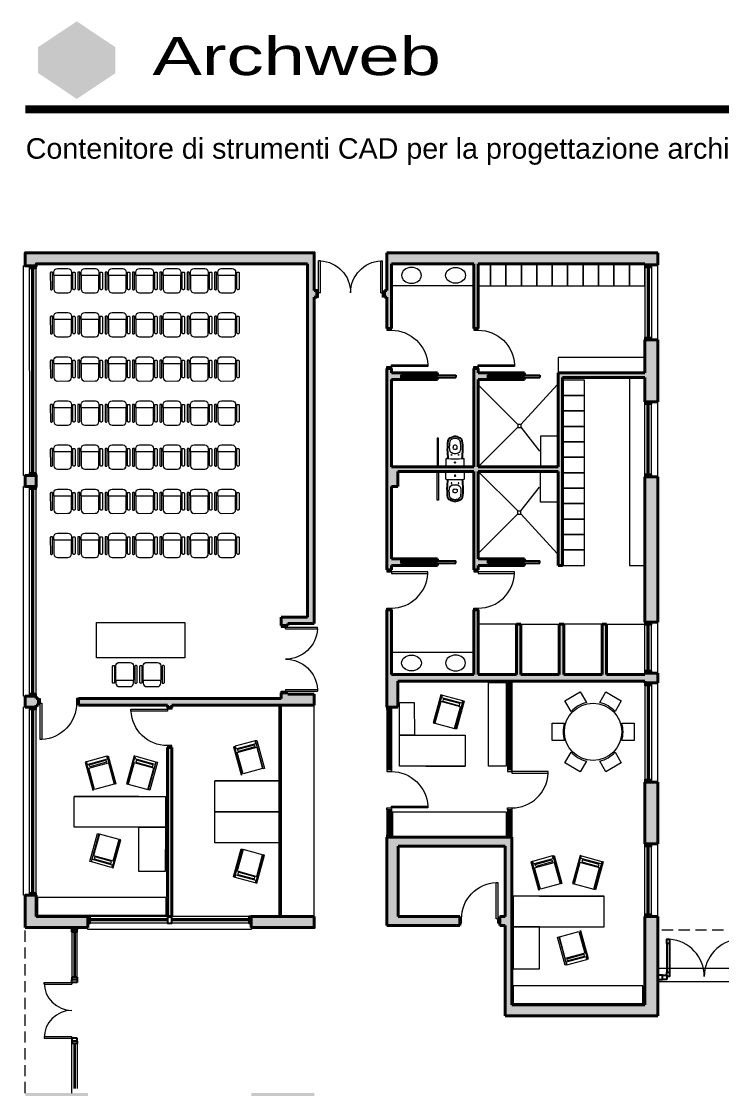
# Model space of a CAD drawing. Header units: millimetres. Extents: x 360.3 to 404.7, y 726.4 to 771.5.
# Drawn here: x 360.25 to 376.13, y 747.27 to 771.46 of the extents above; entities that cross this region are included whole.
import ezdxf
from ezdxf.enums import TextEntityAlignment as Align

# ---------------------------------------------------------------- set-up
doc = ezdxf.new("R2010")
doc.units = ezdxf.units.MM
doc.linetypes.add('TRATTEGGIATA', pattern=[19.05, 12.7, -6.35])
doc.linetypes.add('TRATTEGGIATA2', pattern=[9.525, 6.35, -3.175])
for name, color, linetype, lineweight in [('ARREDI attrezzature - furniture', 175, 'Continuous', 9), ('MURATURA sezioni - section wall', 7, 'Continuous', 40), ('PORTE - doors', 252, 'Continuous', 5), ('PROIEZIONI - projections', 145, 'Continuous', 13), ('PROIEZIONI finissime - fine lines', 251, 'Continuous', 9), ('PROIEZIONI tratteggiate - dashed', 1, 'TRATTEGGIATA2', 9), ('SEZIONI medie - small section', 2, 'Continuous', 25)]:
    doc.layers.add(name, color=color, linetype=linetype, lineweight=lineweight)
doc.layers.add('MURATURE tratteggi - wall hatch', color=7, linetype='Continuous', lineweight=18, true_color=0x878787)
for name, color, linetype in [('VETRATE sezioni - windows sections', 150, 'Continuous'), ('www.archweb.it - blocchi dwg', 2, 'Continuous'), ('www.archweb.it - blocchi dwg gratis', 2, 'Continuous')]:
    doc.layers.add(name, color=color, linetype=linetype)
doc.styles.add('AW', font='arial.ttf')
doc.styles.get("Standard").update_dxf_attribs({"font": 'arial.ttf'})

# ---------------------------------------------------------------- blocks, each defined once
blk = doc.blocks.new('Logo Archweb')
at = {"true_color": 0xababab}
h = blk.add_hatch(color=253, dxfattribs=at)
h.dxf.hatch_style = 1
h.paths.add_polyline_path([(-0.406, -0.72), (-0.371, -0.697), (-0.371, -0.248), (-0.742, -0.496)])
h.paths.add_polyline_path([(-0.371, -0.697), (-0.035, -0.472), (-0.371, -0.248)])
h.paths.add_polyline_path([(-0.035, -0.472), (0, -0.449), (0.035, -0.472), (0.371, -0.248), (0, 0), (-0.371, -0.248)])
h.paths.add_polyline_path([(0.035, -0.472), (0.371, -0.697), (0.371, -0.248)])
h.paths.add_polyline_path([(0.371, -0.697), (0.406, -0.72), (0.742, -0.496), (0.371, -0.248)])
at = {"true_color": 0x878787}
h = blk.add_hatch(color=252, dxfattribs=at)
h.dxf.hatch_style = 1
h.paths.add_polyline_path([(0.406, -0.72), (0.406, -0.767), (0.742, -0.992), (0.742, -0.496)])
h.paths.add_polyline_path([(0.406, -0.767), (0.406, -1.216), (0.742, -0.992)])
h.paths.add_polyline_path([(-0.406, -1.216), (-0.406, -0.767), (-0.742, -0.992)])
h.paths.add_polyline_path([(-0.406, -0.767), (-0.406, -0.72), (-0.742, -0.496), (-0.742, -0.992)])
at = {"true_color": 0xffffff}
h = blk.add_hatch(color=7, dxfattribs=at)
h.dxf.hatch_style = 1
h.paths.add_polyline_path([(0, -0.543), (0.336, -0.767), (0.336, -1.263), (0.406, -1.216), (0.406, -0.72), (0, -0.449), (-0.406, -0.72), (-0.406, -1.216), (-0.336, -1.263), (-0.336, -0.767)])
at = {"true_color": 0xaa0e10}
h = blk.add_hatch(color=14, dxfattribs=at)
h.dxf.hatch_style = 1
h.paths.add_polyline_path([(0.336, -0.767), (0, -0.543), (-0.336, -0.767), (0, -0.992)])
at = {"true_color": 0x890b0d}
h = blk.add_hatch(color=16, dxfattribs=at)
h.dxf.hatch_style = 1
h.paths.add_polyline_path([(-0.336, -0.767), (-0.336, -1.263), (0, -1.488), (0, -0.992)])
h.paths.add_polyline_path([(0.336, -1.263), (0.336, -0.767), (0, -0.992), (0, -1.488)])
blk = doc.blocks.new('Porta doppia ..R41')
at = {"layer": 'PORTE - doors', "color": 2}
for p, q in [((-1.49, -0.1), (-1.49, 0.724)), ((-1.45, 0), (-1.45, 0.724)), ((-0.08, 0), (-0.08, 0.724)), ((-0.04, -0.1), (-0.04, 0.724)), ((-1.45, 0), (-1.53, 0)), ((-0.08, 0), (0, 0)), ((-1.53, -0.1), (-1.49, -0.1)), ((0, -0.1), (-0.04, -0.1))]:
    blk.add_line(p, q, dxfattribs=at)
at = {"layer": 'PORTE - doors', "color": 2, "ltscale": 0.5}
for p, q in [((-1.45, 0.724), (-1.49, 0.724)), ((-0.08, 0.724), (-0.04, 0.724)), ((-1.53, -0.1), (-1.53, 0)), ((0, -0.1), (0, 0))]:
    blk.add_line(p, q, dxfattribs=at)
at = {"layer": 'PROIEZIONI - projections', "color": 251}
for centre, start, end in [((-1.489, 0), 359.976, 86.8925), ((-0.041, 0), 93.1075, 180.024)]:
    blk.add_arc(centre, 0.724, start, end, dxfattribs=at)
blk = doc.blocks.new('PMA_0.825')
at = {"layer": 'PORTE - doors', "color": 2, "linetype": 'ByBlock', "ltscale": 0.5}
for points in [[(0.04, 0.1), (0.08, 0.1), (0.08, 0.925), (0.04, 0.925)], [(0, 0), (0.04, 0), (0.04, 0.1), (0, 0.1)], [(0.905, 0), (0.865, 0), (0.865, 0.1), (0.905, 0.1)]]:
    blk.add_lwpolyline(points, close=True, dxfattribs=at)
at = {"layer": 'PROIEZIONI finissime - fine lines', "color": 251, "linetype": 'ByBlock'}
blk.add_arc((0.04, 0.1), 0.825, 0, 87.2209, dxfattribs=at)
blk = doc.blocks.new('Sedia - chair..R43')
blk.add_line((-0.266, -0.359), (0.128, -0.429))
for points in [[(-0.266, -0.359), (-0.211, -0.044, -0.414214), (-0.118, 0.021), (0.118, -0.021, -0.414214), (0.183, -0.114), (0.128, -0.429)], [(-0.308, -0.423), (-0.338, -0.418, -0.414214), (-0.354, -0.395), (-0.291, -0.04, -0.414214), (-0.268, -0.024), (-0.258, -0.026, -0.414214), (-0.242, -0.049), (-0.308, -0.423)], [(0.145, -0.503), (0.174, -0.508, 0.414214), (0.198, -0.492), (0.26, -0.137, 0.414214), (0.244, -0.114), (0.234, -0.112, 0.414214), (0.211, -0.129), (0.145, -0.503)], [(-0.266, -0.359), (-0.279, -0.428, 0.414214), (-0.214, -0.521), (0.023, -0.562, 0.414214), (0.115, -0.498), (0.128, -0.429)]]:
    blk.add_lwpolyline(points, format="xyb")
blk = doc.blocks.new('WC')
at = {"color": 0}
for p, q in [((-0.394, 0), (-0.394, 0.188)), ((-0.394, 0), (-0.394, -0.188)), ((-0.086, 0.068), (-0.085, 0.072)), ((0.277, 0.014), (0.277, 0.014)), ((0.277, -0.014), (0.277, -0.014))]:
    blk.add_line(p, q, dxfattribs=at)
for centre, radius in [((-0.301, 0), 0.0135), ((-0.131, 0.08), 0.0075), ((-0.131, -0.08), 0.0075)]:
    blk.add_circle(centre, radius, dxfattribs=at)
for centre, radius, start, end in [((-0.376, 0.188), 0.018, 92.9008, 180), ((-0.301, -1.292), 1.5, 87.0632, 92.9008), ((-0.225, 0.193), 0.013, 356.3301, 87.0632), ((2.785, 0), 3.003, 176.3301, 180), ((2.785, 0), 3.003, 180, 183.6699), ((-0.007, -1.317), 1.485, 82.3921, 98.0167), ((-0.007, -1.317), 1.5, 82.3921, 97.9045), ((0.204, 0), 0.3, 171.4778, 180), ((0.204, 0), 0.3, 180, 188.5222), ((0.006, 0.03), 0.1, 157.503, 171.6873), ((0.006, 0.03), 0.1, 93.3828, 155.2153), ((0.045, -0.619), 0.75, 80.1329, 93.3828), ((0.15, 0), 0.15, 167.5266, 180), ((0.15, 0), 0.15, 180, 192.4734), ((0.023, 0.028), 0.02, 85.9717, 167.9032), ((-0.028, -0.7), 0.75, 83.3599, 85.9717), ((0.055, 0.015), 0.03, 32.131, 83.3599), ((0.029, 0), 0.06, 0, 31.0081), ((0.029, 0), 0.06, 328.9919, 0), ((0.162, 0.056), 0.065, 29.6945, 80.1329), ((0.181, 0.09), 0.065, 22.0752, 82.3921), ((0.181, 0.09), 0.08, 22.345, 82.3921), ((0.047, -0.009), 0.197, 4.0791, 29.6945), ((-0.29, -0.131), 0.585, 14.406, 24.828), ((0.179, 0), 0.065, 0, 4.0791), ((0.179, 0), 0.065, 355.9209, 0), ((-0.29, -0.131), 0.6, 14.406, 24.7952), ((0.229, 0), 0.05, 0, 16.1349), ((0.229, 0), 0.05, 343.8651, 0), ((0.229, 0), 0.065, 0, 16.1349), ((0.229, 0), 0.065, 343.8651, 0), ((-0.376, -0.188), 0.018, 180, 267.0992), ((-0.301, 1.292), 1.5, 267.0992, 272.9368), ((-0.225, -0.193), 0.013, 272.9368, 3.6699), ((-0.007, 1.317), 1.485, 261.9833, 277.6079), ((-0.007, 1.317), 1.5, 262.0955, 277.6079), ((0.006, -0.03), 0.1, 188.3127, 202.497), ((0.006, -0.03), 0.1, 204.7847, 266.6172), ((0.045, 0.619), 0.75, 266.6172, 279.8671), ((0.023, -0.028), 0.02, 192.0968, 274.0283), ((-0.028, 0.7), 0.75, 274.0283, 276.6401), ((0.055, -0.015), 0.03, 276.6401, 327.869), ((0.162, -0.056), 0.065, 279.8671, 330.3055), ((0.181, -0.09), 0.065, 277.6079, 337.9248), ((0.181, -0.09), 0.08, 277.6079, 337.655), ((0.047, 0.009), 0.197, 330.3055, 355.9209), ((-0.29, 0.131), 0.585, 335.172, 345.594), ((-0.29, 0.131), 0.6, 335.2048, 345.594)]:
    blk.add_arc(centre, radius, start, end, dxfattribs=at)

msp = doc.modelspace()

# ---------------------------------------------------------------- hatches: boundary and pattern name
at = {"layer": 'MURATURE tratteggi - wall hatch'}
h = msp.add_hatch(color=256, dxfattribs=at)
h.paths.add_polyline_path([(366.891, 766.216), (360.341, 766.216), (360.341, 765.916), (360.591, 765.916), (360.591, 765.966), (360.641, 765.966), (366.741, 765.967), (366.741, 757.957), (366.141, 757.957), (366.141, 757.767), (366.291, 757.767), (366.291, 757.807), (366.891, 757.807), (366.891, 765.21), (366.951, 765.21), (366.951, 765.36), (366.891, 765.36)])
h.paths.add_polyline_path([(374.68, 766.216), (368.541, 766.216), (368.541, 765.36), (368.481, 765.36), (368.481, 765.21), (368.541, 765.21), (368.541, 764.499), (368.641, 764.499), (368.641, 765.967), (370.509, 765.967), (370.509, 764.499), (370.609, 764.499), (370.609, 765.967), (374.386, 765.967), (374.386, 765.938), (374.68, 765.938)])
h.paths.add_polyline_path([(374.68, 764.238), (374.386, 764.238), (374.386, 763.49), (374.386, 763.49), (372.417, 763.49), (372.417, 761.359), (370.609, 761.359), (370.609, 763.34), (371.656, 763.34), (371.656, 763.38), (370.836, 763.38), (370.836, 763.45), (371.656, 763.45), (371.656, 763.49), (371.432, 763.49), (370.609, 763.49), (370.609, 763.594), (370.509, 763.594), (370.509, 761.359), (368.641, 761.359), (368.641, 763.34), (369.689, 763.34), (369.689, 763.38), (368.869, 763.38), (368.869, 763.45), (369.689, 763.45), (369.689, 763.49), (369.465, 763.49), (368.641, 763.49), (368.641, 763.594), (368.541, 763.594), (368.541, 759.024), (368.641, 759.024), (368.641, 759.128), (369.689, 759.128), (369.689, 759.168), (368.869, 759.168), (368.869, 759.238), (369.689, 759.238), (369.689, 759.278), (368.641, 759.278), (368.641, 760.916), (368.784, 760.916), (368.784, 761.259), (370.509, 761.259), (370.509, 759.024), (370.609, 759.024), (370.609, 759.128), (371.656, 759.128), (371.656, 759.168), (370.836, 759.168), (370.836, 759.238), (371.656, 759.238), (371.656, 759.278), (370.609, 759.278), (370.609, 761.259), (372.417, 761.259), (372.417, 759.128), (372.517, 759.128), (372.517, 763.39), (374.386, 763.39), (374.386, 762.838), (374.68, 762.839)])
h.paths.add_polyline_path([(374.68, 761.139), (374.386, 761.138), (374.386, 757.84), (374.68, 757.84)])
h.paths.add_polyline_path([(368.784, 756.501), (374.386, 756.501), (374.386, 756.462), (374.68, 756.462), (374.68, 756.685), (374.386, 756.685), (374.386, 756.651), (373.517, 756.651), (373.517, 757.795), (373.417, 757.795), (373.417, 756.651), (372.547, 756.651), (372.547, 757.795), (372.447, 757.795), (372.447, 756.651), (371.578, 756.651), (371.578, 757.795), (371.478, 757.795), (371.478, 756.651), (370.609, 756.651), (370.609, 758.119), (370.509, 758.119), (370.509, 756.651), (368.641, 756.651), (368.641, 758.119), (368.541, 758.119), (368.541, 755.916), (368.784, 755.916)])
h.paths.add_polyline_path([(366.891, 756.207), (366.291, 756.207), (366.291, 756.237), (366.141, 756.237), (366.141, 756.107), (361.546, 756.107), (361.546, 755.957), (363.563, 755.957), (363.563, 755.907), (363.663, 755.907), (363.663, 755.957), (366.891, 755.957)])
h.paths.add_polyline_path([(360.591, 761.166), (360.341, 761.166), (360.341, 760.916), (360.591, 760.916)], flags=17)
h.paths.add_polyline_path([(360.591, 756.166), (360.341, 756.166), (360.341, 755.916), (360.591, 755.916), (360.591, 755.957), (360.641, 755.957), (360.641, 756.107), (360.591, 756.107)])
h.paths.add_polyline_path([(371.37, 752.966), (368.541, 752.966), (368.541, 750.967), (370.195, 750.967), (370.195, 751.167), (368.791, 751.167), (368.791, 752.766), (371.22, 752.766), (371.22, 751.167), (371.095, 751.167), (371.095, 750.967), (371.22, 750.967), (371.22, 748.916), (374.68, 748.916), (374.68, 751.167), (374.386, 751.167), (374.386, 749.166), (371.37, 749.166)])
h.paths.add_polyline_path([(363.663, 755.002), (363.563, 755.002), (363.563, 751.166), (363.663, 751.166)])
h.paths.add_polyline_path([(361.763, 751.166), (360.591, 751.166), (360.591, 751.651), (360.341, 751.651), (360.341, 750.917), (361.763, 750.917)])
h.paths.add_polyline_path([(361.763, 747.166), (360.341, 747.166), (360.341, 746.431), (360.591, 746.431), (360.591, 746.916), (361.763, 746.916)])
h.paths.add_polyline_path([(366.891, 747.166), (365.463, 747.166), (365.463, 746.916), (366.891, 746.916)])
h.paths.add_polyline_path([(366.891, 751.167), (365.463, 751.167), (365.463, 750.917), (366.891, 750.917)])
h.paths.add_polyline_path([(374.68, 754.216), (374.386, 754.216), (374.386, 752.816), (374.68, 752.816)])
h.paths.add_polyline_path([(366.891, 742.126), (363.663, 742.126), (363.663, 742.175), (363.563, 742.175), (363.563, 742.126), (361.546, 742.126), (361.546, 741.976), (366.141, 741.976), (366.141, 741.845), (366.291, 741.845), (366.291, 741.876), (366.891, 741.876)])
h.paths.add_polyline_path([(360.641, 742.126), (360.591, 742.126), (360.591, 742.166), (360.341, 742.166), (360.341, 741.916), (360.591, 741.916), (360.591, 741.976), (360.641, 741.976)])
h.paths.add_polyline_path([(363.663, 746.916), (363.563, 746.916), (363.563, 743.08), (363.663, 743.08)])
h.paths.add_polyline_path([(374.68, 744.474), (370.546, 744.474), (370.546, 744.29), (374.386, 744.29), (374.386, 742.166), (374.613, 742.166), (374.613, 741.943), (374.386, 741.943), (374.386, 739.786), (371.946, 739.786), (371.946, 739.106), (371.842, 739.106), (371.842, 738.981), (374.386, 738.981), (374.386, 736.944), (374.68, 736.944)])
h.paths.add_polyline_path([(372.046, 739.686), (374.386, 739.686), (374.386, 739.106), (372.046, 739.106)], flags=16)
h.paths.add_polyline_path([(374.613, 742.166), (374.386, 742.166), (374.386, 741.943), (374.613, 741.943)], flags=17)
h.paths.add_polyline_path([(374.386, 742.099), (371.946, 742.099), (371.946, 741.999), (374.386, 741.999)], flags=17)
h.paths.add_polyline_path([(376.531, 737.601), (376.131, 737.601), (376.131, 737.201), (376.531, 737.201)])
h.paths.add_polyline_path([(374.597, 735.244), (374.386, 735.244), (374.386, 733.844), (374.597, 733.844)], flags=17)
h.paths.add_polyline_path([(370.78, 738.981), (370.835, 738.981), (370.835, 739.106), (370.546, 739.106), (370.546, 733.53), (370.481, 733.53), (370.481, 733.366), (370.546, 733.366), (370.546, 731.866), (374.68, 731.866), (374.68, 732.144), (374.386, 732.144), (374.386, 732.116), (370.78, 732.116)])
h.paths.add_polyline_path([(368.806, 733.53), (368.631, 733.53), (368.631, 733.366), (368.806, 733.366)])
h.paths.add_polyline_path([(366.891, 740.276), (366.291, 740.276), (366.291, 740.315), (366.141, 740.315), (366.141, 740.126), (366.741, 740.126), (366.741, 732.116), (360.591, 732.116), (360.591, 732.166), (360.341, 732.166), (360.341, 731.866), (366.891, 731.866), (366.891, 733.366), (366.957, 733.366), (366.957, 733.53), (366.891, 733.53)])
h.paths.add_polyline_path([(360.591, 737.166), (360.341, 737.166), (360.341, 736.916), (360.591, 736.916)], flags=17)
h.paths.add_polyline_path([(382.672, 737.601), (382.272, 737.601), (382.272, 737.201), (382.672, 737.201)])
h.paths.add_polyline_path([(388.813, 737.601), (388.413, 737.601), (388.413, 737.201), (388.813, 737.201)])
h.paths.add_polyline_path([(390.558, 738.981), (393.103, 738.981), (393.103, 739.106), (392.998, 739.106), (392.998, 739.786), (390.558, 739.786), (390.558, 741.943), (390.331, 741.943), (390.331, 742.166), (390.558, 742.166), (390.558, 744.29), (394.398, 744.29), (394.398, 744.474), (390.264, 744.474), (390.264, 736.944), (390.558, 736.944)])
h.paths.add_polyline_path([(390.558, 739.106), (390.558, 739.686), (392.898, 739.686), (392.898, 739.106)], flags=16)
h.paths.add_polyline_path([(390.558, 742.166), (390.331, 742.166), (390.331, 741.943), (390.558, 741.943)], flags=17)
h.paths.add_polyline_path([(392.998, 742.099), (390.558, 742.099), (390.558, 741.999), (392.998, 741.999)], flags=17)
h.paths.add_polyline_path([(390.558, 735.244), (390.347, 735.244), (390.347, 733.844), (390.558, 733.844)], flags=17)
h.paths.add_polyline_path([(394.398, 739.106), (394.109, 739.106), (394.109, 738.981), (394.164, 738.981), (394.164, 732.116), (390.558, 732.116), (390.558, 732.144), (390.264, 732.144), (390.264, 731.866), (394.398, 731.866), (394.398, 733.366), (394.464, 733.366), (394.464, 733.53), (394.398, 733.53)])
h.paths.add_polyline_path([(396.313, 733.53), (396.138, 733.53), (396.138, 733.366), (396.313, 733.366)])
h.paths.add_polyline_path([(398.203, 740.126), (398.803, 740.126), (398.803, 740.315), (398.653, 740.315), (398.653, 740.276), (398.053, 740.276), (398.053, 733.53), (397.987, 733.53), (397.987, 733.366), (398.053, 733.366), (398.053, 731.866), (404.603, 731.866), (404.603, 732.166), (404.353, 732.166), (404.353, 732.116), (404.303, 732.116), (398.203, 732.116)])
h.paths.add_polyline_path([(404.603, 737.166), (404.353, 737.166), (404.353, 736.916), (404.603, 736.916)], flags=17)
h.paths.add_polyline_path([(404.603, 742.166), (404.353, 742.166), (404.353, 742.126), (404.303, 742.126), (404.303, 741.976), (404.353, 741.976), (404.353, 741.916), (404.603, 741.916)])
h.paths.add_polyline_path([(403.398, 742.126), (401.381, 742.126), (401.381, 742.175), (401.281, 742.175), (401.281, 742.126), (398.053, 742.126), (398.053, 741.876), (398.653, 741.876), (398.653, 741.845), (398.803, 741.845), (398.803, 741.976), (403.398, 741.976)])
h.paths.add_polyline_path([(404.603, 747.166), (403.181, 747.166), (403.181, 746.916), (404.353, 746.916), (404.353, 746.431), (404.603, 746.431)])
h.paths.add_polyline_path([(401.381, 746.916), (401.281, 746.916), (401.281, 743.08), (401.381, 743.08)])
h.paths.add_polyline_path([(399.481, 747.166), (398.053, 747.166), (398.053, 746.916), (399.481, 746.916)])
h.paths.add_polyline_path([(399.481, 751.167), (398.053, 751.167), (398.053, 750.917), (399.481, 750.917)])
h.paths.add_polyline_path([(401.381, 755.002), (401.281, 755.002), (401.281, 751.166), (401.381, 751.166)])
h.paths.add_polyline_path([(404.603, 751.651), (404.353, 751.651), (404.353, 751.166), (403.181, 751.166), (403.181, 750.917), (404.603, 750.917)])
h.paths.add_polyline_path([(396.403, 752.966), (393.574, 752.966), (393.574, 749.166), (390.558, 749.166), (390.558, 751.167), (390.264, 751.167), (390.264, 748.916), (390.264, 748.916), (390.264, 748.916), (393.724, 748.916), (393.724, 750.967), (393.849, 750.967), (393.849, 751.167), (393.724, 751.167), (393.724, 752.766), (396.153, 752.766), (396.153, 751.167), (394.749, 751.167), (394.749, 750.967), (396.403, 750.967)])
h.paths.add_polyline_path([(390.558, 754.216), (390.264, 754.216), (390.264, 752.816), (390.558, 752.816)])
h.paths.add_polyline_path([(403.398, 756.107), (398.803, 756.107), (398.803, 756.237), (398.653, 756.237), (398.653, 756.207), (398.053, 756.207), (398.053, 755.957), (401.281, 755.957), (401.281, 755.907), (401.381, 755.907), (401.381, 755.957), (403.398, 755.957)])
h.paths.add_polyline_path([(404.603, 756.166), (404.353, 756.166), (404.353, 756.107), (404.303, 756.107), (404.303, 755.957), (404.353, 755.957), (404.353, 755.916), (404.603, 755.916)])
h.paths.add_polyline_path([(404.603, 761.166), (404.353, 761.166), (404.353, 760.916), (404.603, 760.916)], flags=17)
h.paths.add_polyline_path([(398.803, 757.957), (398.203, 757.957), (398.203, 765.967), (404.303, 765.967), (404.353, 765.966), (404.353, 765.916), (404.603, 765.916), (404.603, 766.216), (398.053, 766.216), (398.053, 765.36), (397.993, 765.36), (397.993, 765.21), (398.053, 765.21), (398.053, 757.807), (398.203, 757.807), (398.653, 757.807), (398.653, 757.767), (398.803, 757.767)])
h.paths.add_polyline_path([(396.403, 758.119), (396.303, 758.119), (396.303, 756.651), (394.436, 756.651), (394.436, 758.119), (394.336, 758.119), (394.336, 756.651), (393.466, 756.651), (393.466, 757.795), (393.366, 757.795), (393.366, 756.651), (392.497, 756.651), (392.497, 757.795), (392.397, 757.795), (392.397, 756.651), (391.527, 756.651), (391.527, 757.795), (391.427, 757.795), (391.427, 756.651), (390.558, 756.651), (390.558, 756.685), (390.264, 756.685), (390.264, 756.462), (390.558, 756.462), (390.558, 756.501), (396.16, 756.501), (396.16, 755.916), (396.403, 755.916)])
h.paths.add_polyline_path([(396.403, 763.594), (396.303, 763.594), (396.303, 763.49), (395.483, 763.49), (395.256, 763.49), (395.256, 763.45), (396.076, 763.45), (396.076, 763.38), (395.256, 763.38), (395.256, 763.34), (396.303, 763.34), (396.303, 761.359), (394.436, 761.359), (394.436, 763.594), (394.336, 763.594), (394.336, 763.49), (393.516, 763.49), (393.288, 763.49), (393.288, 763.45), (394.108, 763.45), (394.108, 763.38), (393.288, 763.38), (393.288, 763.34), (394.336, 763.34), (394.336, 761.359), (392.527, 761.359), (392.527, 763.49), (390.558, 763.49), (390.558, 764.238), (390.264, 764.238), (390.264, 762.839), (390.558, 762.838), (390.558, 763.39), (392.427, 763.39), (392.427, 759.128), (392.527, 759.128), (392.527, 761.259), (394.336, 761.259), (394.336, 759.278), (393.288, 759.278), (393.288, 759.238), (394.108, 759.238), (394.108, 759.168), (393.288, 759.168), (393.288, 759.128), (394.336, 759.128), (394.336, 759.024), (394.436, 759.024), (394.436, 761.259), (396.16, 761.259), (396.16, 760.916), (396.303, 760.916), (396.303, 759.278), (395.256, 759.278), (395.256, 759.238), (396.076, 759.238), (396.076, 759.168), (395.256, 759.168), (395.256, 759.128), (396.303, 759.128), (396.303, 759.024), (396.403, 759.024)])
h.paths.add_polyline_path([(390.558, 761.138), (390.264, 761.139), (390.264, 757.84), (390.558, 757.84), (390.558, 757.84)])
h.paths.add_polyline_path([(396.403, 766.216), (390.264, 766.216), (390.264, 765.938), (390.558, 765.938), (390.558, 765.967), (394.336, 765.967), (394.336, 764.499), (394.436, 764.499), (394.436, 765.967), (396.303, 765.967), (396.303, 764.499), (396.403, 764.499), (396.403, 765.21), (396.463, 765.21), (396.463, 765.36), (396.403, 765.36)])

# ---------------------------------------------------------------- linework, layer by layer
at = {"layer": 'ARREDI attrezzature - furniture', "ltscale": 0.18}
for p, q in [((370.609, 763.224), (371.509, 762.325)), ((372.397, 763.224), (371.575, 762.325)), ((371.509, 762.258), (370.609, 761.359)), ((371.509, 762.327), (371.509, 762.256)), ((371.509, 762.327), (371.575, 762.327)), ((371.509, 762.256), (371.575, 762.256)), ((371.575, 762.327), (371.575, 762.256)), ((371.575, 762.258), (371.997, 761.719)), ((372.417, 762.059), (372.017, 762.059)), ((372.017, 762.059), (372.017, 761.359)), ((371.509, 760.361), (370.609, 761.259)), ((372.017, 760.559), (372.017, 761.259)), ((371.575, 760.361), (371.997, 760.9)), ((372.417, 760.559), (372.017, 760.559)), ((370.609, 759.394), (371.509, 760.293)), ((371.509, 760.292), (371.509, 760.362)), ((371.509, 760.362), (371.575, 760.362)), ((371.509, 760.292), (371.575, 760.292)), ((371.575, 760.292), (371.575, 760.362)), ((372.397, 759.394), (371.575, 760.293)), ((371.478, 757.795), (370.609, 757.795)), ((371.578, 757.795), (372.447, 757.795)), ((373.417, 757.795), (372.547, 757.795)), ((373.517, 757.795), (374.386, 757.795)), ((366.891, 751.167), (366.891, 755.957))]:
    msp.add_line(p, q, dxfattribs=at)
at = {"layer": 'ARREDI attrezzature - furniture'}
for p, q in [((372.574, 756.06), (372.921, 756.26)), ((372.921, 756.26), (373.061, 756.018)), ((373.364, 756.018), (373.504, 756.26)), ((373.504, 756.26), (373.851, 756.06)), ((372.714, 755.818), (372.574, 756.06)), ((373.851, 756.06), (373.711, 755.818)), ((372.282, 755.155), (372.282, 755.555)), ((372.282, 755.555), (372.563, 755.555)), ((373.862, 755.555), (374.142, 755.555)), ((374.142, 755.555), (374.142, 755.155)), ((372.563, 755.155), (372.282, 755.155)), ((374.142, 755.155), (373.862, 755.155)), ((372.574, 754.65), (372.714, 754.892)), ((373.711, 754.892), (373.851, 754.65)), ((372.921, 754.45), (372.574, 754.65)), ((373.061, 754.692), (372.921, 754.45)), ((373.504, 754.45), (373.364, 754.692)), ((373.851, 754.65), (373.504, 754.45))]:
    msp.add_line(p, q, dxfattribs=at)
for points in [[(370.609, 765.467), (370.886, 765.467), (370.886, 765.967)], [(370.509, 765.467), (368.641, 765.467)], [(374.386, 761.138), (374.386, 763.39), (374.036, 763.39), (374.036, 759.128), (374.386, 759.128)], [(369.422, 754.576), (370.312, 754.576), (368.821, 754.576), (368.821, 755.276), (370.311, 755.276), (370.312, 754.576)], [(366.101, 754.242), (364.637, 754.242), (366.101, 754.242), (366.101, 753.542), (364.637, 753.542), (364.637, 754.242)], [(362.916, 753.892), (361.452, 753.892), (363.517, 753.892), (363.517, 753.192), (361.453, 753.192), (361.452, 753.892)], [(366.101, 753.542), (364.637, 753.542), (366.101, 753.542), (366.101, 752.842), (364.638, 752.842), (364.637, 753.542)], [(372, 751.633), (373.464, 751.633), (371.4, 751.633), (371.4, 750.933), (373.464, 750.933), (373.464, 751.633)]]:
    msp.add_lwpolyline(points, dxfattribs=at)
for points in [[(371.236, 765.967), (370.886, 765.967), (370.886, 765.467), (371.236, 765.467)], [(371.586, 765.967), (371.236, 765.967), (371.236, 765.467), (371.586, 765.467)], [(371.936, 765.967), (371.586, 765.967), (371.586, 765.467), (371.936, 765.467)], [(372.286, 765.967), (371.936, 765.967), (371.936, 765.467), (372.286, 765.467)], [(372.636, 765.967), (372.286, 765.967), (372.286, 765.467), (372.636, 765.467)], [(372.986, 765.967), (372.636, 765.967), (372.636, 765.467), (372.986, 765.467)], [(373.336, 765.967), (372.986, 765.967), (372.986, 765.467), (373.336, 765.467)], [(373.686, 765.967), (373.336, 765.967), (373.336, 765.467), (373.686, 765.467)], [(374.036, 765.967), (373.686, 765.967), (373.686, 765.467), (374.036, 765.467)], [(374.386, 765.967), (374.036, 765.967), (374.036, 765.467), (374.386, 765.467)], [(372.417, 763.84), (372.417, 763.49), (374.371, 763.49), (374.371, 763.84)], [(372.517, 763.328), (372.517, 762.978), (373.017, 762.978), (373.017, 763.328)], [(372.517, 762.978), (372.517, 762.628), (373.017, 762.628), (373.017, 762.978)], [(372.517, 762.628), (372.517, 762.278), (373.017, 762.278), (373.017, 762.628)], [(372.517, 762.278), (372.517, 761.928), (373.017, 761.928), (373.017, 762.278)], [(372.517, 761.928), (372.517, 761.578), (373.017, 761.578), (373.017, 761.928)], [(372.517, 761.578), (372.517, 761.228), (373.017, 761.228), (373.017, 761.578)], [(372.517, 761.228), (372.517, 760.878), (373.017, 760.878), (373.017, 761.228)], [(372.517, 760.878), (372.517, 760.528), (373.017, 760.528), (373.017, 760.878)], [(372.517, 760.528), (372.517, 760.178), (373.017, 760.178), (373.017, 760.528)], [(372.517, 760.178), (372.517, 759.828), (373.017, 759.828), (373.017, 760.178)], [(372.517, 759.828), (372.517, 759.478), (373.017, 759.478), (373.017, 759.828)], [(372.517, 759.478), (372.517, 759.128), (373.017, 759.128), (373.017, 759.478)], [(361.957, 757.029), (361.957, 757.834), (363.955, 757.834), (363.955, 757.029)], [(368.641, 756.651), (370.509, 756.651), (370.509, 757.151), (368.641, 757.151)], [(370.84, 756.471), (371.24, 756.471), (371.24, 754.576), (370.84, 754.576)], [(369.789, 756.189), (369.762, 756.196), (369.589, 755.561), (369.615, 755.554)], [(370.254, 756.062), (370.238, 756.002), (369.782, 756.127), (369.798, 756.186)], [(369.816, 756.097), (369.803, 756.05), (370.181, 755.947), (370.194, 755.994)], [(369.16, 756.021), (369.161, 755.276), (368.821, 755.276), (368.821, 756.021)], [(369.761, 756.039), (369.629, 755.555), (370.073, 755.434), (370.206, 755.918)], [(370.29, 756.052), (370.116, 755.417), (370.09, 755.424), (370.264, 756.059)], [(365.097, 755.027), (365.113, 754.968), (365.569, 755.093), (365.553, 755.152)], [(365.563, 755.155), (365.589, 755.162), (365.763, 754.527), (365.737, 754.519)], [(365.061, 755.017), (365.235, 754.382), (365.261, 754.389), (365.087, 755.025)], [(365.59, 755.004), (365.722, 754.521), (365.278, 754.399), (365.146, 754.883)], [(365.536, 755.063), (365.549, 755.015), (365.17, 754.912), (365.157, 754.96)], [(361.696, 754.667), (361.87, 754.032), (361.896, 754.039), (361.722, 754.675)], [(361.732, 754.677), (361.748, 754.618), (362.204, 754.742), (362.188, 754.802)], [(362.225, 754.654), (362.357, 754.171), (361.912, 754.049), (361.78, 754.533)], [(362.17, 754.713), (362.183, 754.665), (361.805, 754.562), (361.792, 754.609)], [(362.197, 754.805), (362.223, 754.812), (362.397, 754.177), (362.371, 754.169)], [(362.835, 754.805), (362.809, 754.812), (362.636, 754.177), (362.662, 754.169)], [(362.808, 754.654), (362.676, 754.171), (363.12, 754.049), (363.253, 754.533)], [(363.301, 754.677), (363.285, 754.618), (362.829, 754.742), (362.845, 754.802)], [(362.862, 754.713), (362.85, 754.665), (363.228, 754.562), (363.241, 754.609)], [(363.337, 754.667), (363.163, 754.032), (363.137, 754.039), (363.311, 754.675)], [(371.249, 752.989), (371.249, 753.536), (368.662, 753.536), (368.662, 752.989)], [(362.916, 752.192), (362.916, 753.192), (363.517, 753.192), (363.516, 752.192)], [(361.807, 752.416), (361.981, 753.051), (362.007, 753.044), (361.833, 752.409)], [(362.336, 752.429), (362.468, 752.913), (362.024, 753.034), (361.892, 752.55)], [(362.309, 752.279), (362.335, 752.272), (362.509, 752.907), (362.483, 752.914)], [(361.843, 752.406), (361.859, 752.466), (362.315, 752.341), (362.299, 752.282)], [(362.282, 752.371), (362.295, 752.418), (361.916, 752.521), (361.903, 752.474)], [(365.061, 752.066), (365.235, 752.701), (365.261, 752.694), (365.087, 752.059)], [(365.59, 752.079), (365.722, 752.563), (365.278, 752.684), (365.146, 752.201)], [(365.563, 751.929), (365.589, 751.922), (365.763, 752.557), (365.737, 752.564)], [(371.839, 752.418), (371.855, 752.359), (372.311, 752.483), (372.295, 752.543)], [(372.304, 752.545), (372.33, 752.553), (372.504, 751.917), (372.478, 751.91)], [(372.942, 752.545), (372.916, 752.553), (372.743, 751.917), (372.769, 751.91)], [(373.408, 752.418), (373.392, 752.359), (372.936, 752.483), (372.952, 752.543)], [(371.803, 752.408), (371.977, 751.773), (372.003, 751.78), (371.829, 752.416)], [(372.332, 752.395), (372.464, 751.912), (372.019, 751.79), (371.887, 752.274)], [(372.277, 752.454), (372.29, 752.406), (371.912, 752.303), (371.899, 752.35)], [(372.915, 752.395), (372.783, 751.912), (373.227, 751.79), (373.36, 752.274)], [(372.97, 752.454), (372.957, 752.406), (373.335, 752.303), (373.348, 752.35)], [(373.444, 752.408), (373.27, 751.773), (373.244, 751.78), (373.418, 752.416)], [(365.097, 752.056), (365.113, 752.116), (365.569, 751.991), (365.553, 751.932)], [(365.536, 752.021), (365.549, 752.068), (365.17, 752.172), (365.157, 752.124)], [(360.621, 751.197), (363.533, 751.197), (363.533, 751.597), (360.621, 751.597)], [(372, 749.983), (372, 750.933), (371.4, 750.933), (371.4, 749.983)], [(372.58, 750.22), (372.448, 750.704), (372.892, 750.825), (373.025, 750.341)], [(373.109, 750.207), (372.935, 750.842), (372.909, 750.835), (373.083, 750.2)], [(372.607, 750.07), (372.581, 750.063), (372.408, 750.698), (372.434, 750.705)], [(372.634, 750.161), (372.621, 750.209), (373, 750.312), (373.013, 750.265)], [(373.073, 750.197), (373.057, 750.257), (372.601, 750.132), (372.617, 750.072)], [(374.34, 749.596), (371.4, 749.596), (371.4, 749.196), (374.34, 749.196)]]:
    msp.add_lwpolyline(points, close=True, dxfattribs=at)
at = {"layer": 'ARREDI attrezzature - furniture', "ltscale": 0.18}
for points in [[(369.679, 761.361), (369.709, 761.361), (369.709, 762.011), (369.679, 762.011)], [(369.679, 761.257), (369.709, 761.257), (369.709, 760.607), (369.679, 760.607)]]:
    msp.add_lwpolyline(points, close=True, dxfattribs=at)
at = {"layer": 'ARREDI attrezzature - furniture'}
msp.add_circle((373.212, 755.355), 0.65, dxfattribs=at)
for start, end in [(102.8954, 137.1046), (42.8954, 77.1046), (162.8954, 197.1046), (342.8954, 17.1046), (222.8954, 257.1046), (282.8954, 317.1046)]:
    msp.add_arc((373.212, 755.355), 0.68, start, end, dxfattribs=at)
at = {"layer": 'ARREDI attrezzature - furniture', "extrusion": (0, 0, -1)}
for centre, major_axis in [((369.096, 765.703, 0), (0.225, 0)), ((370.095, 756.915, 0), (-0.225, 0))]:
    msp.add_ellipse(centre, major_axis=major_axis, ratio=0.8, start_param=3.141593, end_param=9.424778, dxfattribs=at)
at = {"layer": 'ARREDI attrezzature - furniture'}
for centre, major_axis in [((370.095, 765.703, 0), (-0.225, 0)), ((369.096, 756.915, 0), (0.225, 0))]:
    msp.add_ellipse(centre, major_axis=major_axis, ratio=0.8, start_param=3.141593, end_param=9.424778, dxfattribs=at)
at = {"layer": 'MURATURA sezioni - section wall'}
for p, q in [((368.541, 765.36), (368.541, 766.216)), ((374.68, 766.216), (368.541, 766.216)), ((374.68, 765.938), (374.68, 766.216)), ((360.341, 765.916), (360.591, 765.916)), ((366.741, 757.957), (366.741, 765.967)), ((368.641, 764.499), (368.641, 765.967)), ((370.509, 764.499), (370.509, 765.967)), ((370.609, 764.499), (370.609, 765.967)), ((374.386, 765.967), (370.609, 765.967)), ((374.386, 765.938), (374.386, 765.967)), ((374.386, 765.938), (374.68, 765.938)), ((368.481, 765.21), (368.481, 765.36)), ((368.481, 765.36), (368.541, 765.36)), ((368.541, 765.36), (368.541, 765.36)), ((366.891, 757.807), (366.891, 765.21)), ((368.541, 765.21), (368.481, 765.21)), ((368.541, 764.499), (368.541, 765.21)), ((368.641, 764.499), (368.541, 764.499)), ((370.609, 764.499), (370.509, 764.499)), ((374.386, 763.49), (374.386, 764.238)), ((374.386, 764.238), (374.68, 764.238)), ((374.386, 764.238), (374.68, 764.238)), ((374.386, 763.49), (374.386, 764.238)), ((374.68, 762.839), (374.68, 764.238)), ((368.541, 759.024), (368.541, 763.594)), ((368.641, 763.594), (368.541, 763.594)), ((368.641, 763.49), (368.641, 763.594)), ((370.609, 763.594), (370.509, 763.594)), ((370.609, 763.49), (370.609, 763.594)), ((372.417, 763.49), (374.386, 763.49)), ((372.517, 763.39), (374.386, 763.39)), ((372.517, 759.128), (372.517, 763.39)), ((374.386, 762.838), (374.386, 763.39)), ((374.386, 762.838), (374.68, 762.839)), ((374.386, 762.838), (374.68, 762.839)), ((370.509, 761.359), (368.641, 761.359)), ((370.509, 761.259), (368.784, 761.259)), ((368.784, 761.259), (368.784, 760.916)), ((372.417, 761.359), (370.609, 761.359)), ((372.417, 761.259), (370.609, 761.259)), ((360.341, 761.166), (360.591, 761.166)), ((374.386, 761.138), (374.68, 761.139)), ((374.386, 757.84), (374.386, 761.138)), ((374.68, 757.84), (374.68, 761.139)), ((360.341, 760.916), (360.591, 760.916)), ((368.784, 760.916), (368.641, 760.916)), ((368.641, 759.024), (368.541, 759.024)), ((368.641, 759.024), (368.641, 759.128)), ((370.609, 759.024), (370.509, 759.024)), ((370.609, 759.024), (370.609, 759.128)), ((372.417, 759.128), (372.517, 759.128)), ((368.641, 758.119), (368.541, 758.119)), ((368.541, 758.119), (368.541, 755.916)), ((368.641, 758.119), (368.641, 756.651)), ((370.509, 758.119), (370.509, 756.651)), ((370.509, 758.119), (370.609, 758.119)), ((370.609, 756.651), (370.609, 758.119)), ((366.741, 757.957), (366.141, 757.957)), ((366.141, 757.957, 0), (366.141, 757.767, 0)), ((366.891, 757.807), (366.291, 757.807)), ((366.291, 757.767, 0), (366.291, 757.807, 0)), ((371.478, 756.651), (371.478, 757.795)), ((371.478, 757.795), (371.578, 757.795)), ((371.578, 756.651), (371.578, 757.795)), ((372.547, 757.795), (372.447, 757.795)), ((372.447, 756.651), (372.447, 757.795)), ((372.547, 756.651), (372.547, 757.795)), ((373.417, 756.651), (373.417, 757.795)), ((373.517, 757.795), (373.417, 757.795)), ((373.517, 756.651), (373.517, 757.795)), ((374.386, 757.84), (374.597, 757.84)), ((374.386, 757.84), (374.68, 757.84)), ((366.141, 757.767, 0), (366.291, 757.767, 0)), ((374.386, 756.651), (374.386, 756.685)), ((374.386, 756.685), (374.68, 756.685)), ((374.68, 756.685), (374.68, 756.462)), ((368.784, 756.501), (374.386, 756.501)), ((368.784, 756.501), (368.784, 755.916)), ((374.386, 756.462), (374.386, 756.501)), ((374.386, 756.462), (374.68, 756.462)), ((360.341, 756.166), (360.591, 756.166)), ((360.341, 755.916), (360.341, 756.166)), ((360.591, 756.166), (360.591, 756.107)), ((360.641, 756.107), (360.591, 756.107)), ((360.641, 755.957), (360.641, 756.107)), ((361.546, 755.957), (361.546, 756.107)), ((361.546, 756.107), (366.141, 756.107)), ((366.141, 756.107), (366.141, 756.237, 0)), ((366.141, 756.237, 0), (366.291, 756.237, 0)), ((366.291, 756.237, 0), (366.291, 756.207)), ((366.291, 756.207), (366.891, 756.207)), ((366.891, 755.957), (366.891, 756.207)), ((360.341, 755.916), (360.591, 755.916)), ((360.641, 755.957), (360.591, 755.957)), ((360.591, 755.957), (360.591, 755.916)), ((363.563, 755.957), (361.546, 755.957)), ((363.563, 755.907), (363.563, 755.957)), ((366.891, 755.957), (363.663, 755.957)), ((363.663, 755.907), (363.663, 755.957)), ((368.784, 755.916), (368.541, 755.916)), ((363.563, 751.167), (363.563, 755.002)), ((363.663, 755.002), (363.563, 755.002)), ((363.663, 755.002), (363.663, 751.166)), ((374.386, 754.216), (374.68, 754.216)), ((374.386, 754.216), (374.68, 754.216)), ((374.386, 752.816), (374.386, 754.216)), ((374.68, 752.816), (374.68, 754.216)), ((368.541, 752.966), (371.37, 752.966)), ((368.541, 750.967), (368.541, 752.966)), ((371.37, 752.966), (371.37, 749.166)), ((368.791, 752.766), (368.791, 751.167)), ((368.791, 752.766), (371.22, 752.766)), ((371.22, 752.766), (371.22, 751.167)), ((374.386, 752.816), (374.68, 752.816)), ((374.386, 752.816), (374.68, 752.816)), ((360.341, 751.651), (360.341, 750.917)), ((360.591, 751.651), (360.341, 751.651)), ((360.591, 751.651), (360.591, 751.166)), ((361.763, 751.166), (360.591, 751.166)), ((361.763, 751.166), (361.763, 750.917)), ((363.663, 751.166), (363.563, 751.166)), ((366.891, 751.167), (365.463, 751.167)), ((365.463, 751.167), (365.463, 750.917)), ((374.386, 751.167), (374.386, 749.166)), ((374.386, 751.167), (374.68, 751.167)), ((374.68, 748.916), (374.68, 751.167)), ((361.763, 750.917), (360.341, 750.917)), ((371.095, 750.967), (371.22, 750.967)), ((371.22, 750.967), (371.22, 748.916)), ((374.386, 749.166), (371.37, 749.166)), ((374.68, 748.916), (371.22, 748.916)), ((371.22, 748.916), (371.22, 748.916)), ((371.22, 748.916), (371.22, 748.916)), ((371.22, 748.916), (371.22, 748.916)), ((371.22, 748.916), (371.22, 748.916)), ((371.22, 748.916), (371.22, 748.916)), ((371.22, 748.916), (371.22, 748.916))]:
    msp.add_line(p, q, dxfattribs=at)
at = {"layer": 'MURATURA sezioni - section wall', "ltscale": 0.18}
for p, q in [((369.461, 763.49), (368.641, 763.49)), ((368.869, 763.45), (368.869, 763.38)), ((369.689, 763.45), (368.869, 763.45)), ((369.689, 763.38), (368.869, 763.38)), ((369.689, 763.49), (369.465, 763.49)), ((369.689, 763.49), (369.689, 763.45)), ((369.689, 763.34), (369.689, 763.38)), ((370.509, 761.359), (370.509, 763.594)), ((371.429, 763.49), (370.609, 763.49)), ((370.836, 763.45), (370.836, 763.38)), ((371.656, 763.45), (370.836, 763.45)), ((371.656, 763.38), (370.836, 763.38)), ((371.656, 763.49), (371.432, 763.49)), ((371.656, 763.49), (371.656, 763.45)), ((371.656, 763.38), (371.656, 763.34)), ((372.417, 763.49), (372.417, 761.359)), ((368.641, 763.34), (368.641, 761.359)), ((369.689, 763.34), (368.641, 763.34)), ((371.656, 763.34), (370.609, 763.34)), ((370.609, 761.359), (370.609, 763.34)), ((370.509, 761.359), (368.641, 761.359)), ((370.509, 761.259), (370.509, 759.024)), ((370.609, 761.259), (370.609, 759.278)), ((370.629, 761.359), (372.417, 761.359)), ((370.629, 761.259), (372.417, 761.259)), ((372.417, 759.128), (372.417, 761.259)), ((368.641, 759.278), (368.641, 760.916)), ((369.689, 759.278), (368.641, 759.278)), ((369.689, 759.238), (369.689, 759.278)), ((371.656, 759.278), (370.609, 759.278)), ((371.656, 759.238), (371.656, 759.278)), ((369.689, 759.128), (368.641, 759.128)), ((368.869, 759.168), (368.869, 759.238)), ((369.689, 759.238), (368.869, 759.238)), ((369.689, 759.168), (368.869, 759.168)), ((369.689, 759.128), (369.689, 759.168)), ((370.609, 759.128), (371.656, 759.128)), ((370.836, 759.168), (370.836, 759.238)), ((371.656, 759.238), (370.836, 759.238)), ((371.656, 759.168), (370.836, 759.168)), ((371.656, 759.168), (371.656, 759.128)), ((368.641, 756.651), (370.509, 756.651)), ((370.609, 756.651), (371.478, 756.651)), ((371.578, 756.651), (372.447, 756.651)), ((373.417, 756.651), (372.547, 756.651)), ((373.517, 756.651), (374.386, 756.651)), ((363.563, 755.907), (363.663, 755.907)), ((368.791, 751.167), (370.195, 751.167)), ((370.195, 751.167), (370.195, 750.967)), ((371.095, 751.167), (371.095, 750.967)), ((371.095, 751.167), (371.22, 751.167)), ((368.541, 750.967), (370.195, 750.967))]:
    msp.add_line(p, q, dxfattribs=at)
at = {"layer": 'MURATURA sezioni - section wall'}
for points in [[(360.641, 765.966), (360.591, 765.966), (360.591, 765.916), (360.341, 765.916), (360.341, 766.216), (366.891, 766.216), (366.891, 765.36)], [(366.741, 765.967), (360.641, 765.967)], [(368.641, 765.967), (370.509, 765.967)], [(366.891, 765.21), (366.951, 765.21), (366.951, 765.36), (366.891, 765.36)], [(360.341, 761.166), (360.591, 761.166), (360.591, 760.916), (360.341, 760.916), (360.341, 761.166)], [(365.463, 750.917), (366.891, 750.917), (366.891, 751.167)]]:
    msp.add_lwpolyline(points, dxfattribs=at)
at = {"layer": 'MURATURE tratteggi - wall hatch'}
msp.add_line((371.22, 748.916), (371.22, 748.916), dxfattribs=at)
msp.add_line((371.22, 748.916), (371.22, 748.916), dxfattribs=at)
msp.add_line((371.22, 748.916), (371.22, 748.916), dxfattribs=at)
msp.add_line((371.22, 748.916), (371.22, 748.916), dxfattribs=at)
msp.add_line((371.22, 748.916), (371.22, 748.916), dxfattribs=at)
msp.add_line((371.22, 748.916), (371.22, 748.916), dxfattribs=at)
at = {"layer": 'PROIEZIONI finissime - fine lines', "ltscale": 0.18}
for p, q in [((360.301, 761.166), (360.301, 765.916)), ((360.342, 765.916), (360.301, 765.916)), ((360.442, 761.216), (360.441, 765.867)), ((360.591, 761.216), (360.591, 765.867)), ((374.386, 765.888), (374.386, 764.288)), ((374.536, 765.888), (374.536, 764.288)), ((374.68, 764.238), (374.68, 765.938)), ((374.386, 761.188), (374.386, 762.788)), ((374.536, 761.188), (374.536, 762.788)), ((374.68, 761.139), (374.68, 762.839)), ((360.342, 761.166), (360.301, 761.166)), ((360.301, 756.166), (360.301, 760.916)), ((360.342, 760.916), (360.301, 760.916)), ((360.441, 756.216), (360.441, 760.867)), ((360.591, 756.216), (360.591, 760.867)), ((374.386, 756.735), (374.386, 757.79)), ((374.536, 756.735), (374.536, 757.79)), ((374.386, 756.412), (374.386, 754.266)), ((374.536, 756.412), (374.536, 754.266)), ((360.341, 756.166), (360.301, 756.166)), ((360.301, 751.651), (360.301, 755.916)), ((360.341, 755.916), (360.301, 755.916)), ((360.441, 751.701), (360.441, 755.867)), ((360.591, 751.701), (360.591, 755.867)), ((374.386, 751.217), (374.386, 752.766)), ((374.536, 751.217), (374.536, 752.766)), ((360.341, 751.651), (360.301, 751.651)), ((363.563, 751.166), (361.813, 751.166)), ((363.563, 751.017), (361.813, 751.016)), ((365.413, 751.167), (363.663, 751.166)), ((365.413, 751.017), (363.663, 751.017)), ((365.413, 751.167), (365.413, 751.017)), ((361.399, 750.817), (361.399, 749.791)), ((361.519, 749.791), (361.519, 750.817)), ((360.769, 749.671), (361.399, 749.671)), ((360.769, 749.631), (360.769, 749.671)), ((360.769, 749.631), (361.399, 749.631)), ((361.399, 749.671), (361.399, 749.631)), ((360.769, 748.451), (361.399, 748.451)), ((360.769, 748.451), (360.769, 748.411)), ((360.769, 748.411), (361.399, 748.411)), ((361.399, 748.411), (361.399, 748.451)), ((361.399, 747.166), (361.399, 748.291)), ((361.519, 748.291), (361.519, 747.266))]:
    msp.add_line(p, q, dxfattribs=at)
at = {"layer": 'PROIEZIONI finissime - fine lines'}
for p, q in [((374.68, 756.685), (374.68, 757.84)), ((371.27, 756.501), (371.27, 754.455)), ((371.37, 756.451), (371.27, 756.451)), ((371.37, 756.501), (371.37, 754.455)), ((374.68, 754.216), (374.68, 756.462)), ((368.541, 755.916), (368.541, 754.455)), ((368.641, 755.866), (368.541, 755.866)), ((368.641, 755.916), (368.641, 754.455)), ((368.541, 753.63), (368.541, 752.966)), ((368.641, 753.63), (368.641, 752.966)), ((371.27, 753.63), (371.27, 752.966)), ((371.37, 753.63), (371.37, 752.966)), ((371.27, 753.016), (371.37, 753.016)), ((374.68, 751.167), (374.68, 752.816)), ((361.763, 750.877), (361.763, 750.917)), ((365.463, 750.877), (361.763, 750.877)), ((365.463, 750.917), (365.463, 750.877)), ((390.264, 749.99), (374.68, 749.99)), ((390.264, 749.69), (374.68, 749.69))]:
    msp.add_line(p, q, dxfattribs=at)
for centre, start, end in [((374.888, 749.81), 0.027, 86.0112), ((376.578, 749.81), 93.9922, 180.0303)]:
    msp.add_arc(centre, 0.845, start, end, dxfattribs=at)
at = {"layer": 'PROIEZIONI finissime - fine lines', "ltscale": 0.18}
for centre, start, end in [((361.399, 749.671), 180, 270), ((361.399, 748.411), 90, 180)]:
    msp.add_arc(centre, 0.63, start, end, dxfattribs=at)
at = {"layer": 'PROIEZIONI tratteggiate - dashed', "linetype": 'TRATTEGGIATA', "ltscale": 0.02}
for p, q in [((360.341, 747.166), (360.341, 750.917)), ((390.264, 750.862), (374.68, 750.862))]:
    msp.add_line(p, q, dxfattribs=at)
at = {"layer": 'SEZIONI medie - small section', "ltscale": 0.18}
for p, q in [((369.199, 763.44), (370.099, 763.44)), ((369.199, 763.44), (369.199, 763.39)), ((369.199, 763.44), (369.199, 763.39)), ((369.199, 763.44), (369.199, 763.39)), ((369.199, 763.44), (369.199, 763.39)), ((369.199, 763.44), (369.199, 763.39)), ((369.199, 763.39), (370.099, 763.39)), ((370.099, 763.44), (370.099, 763.39)), ((371.166, 763.44), (372.007, 763.44)), ((371.166, 763.44), (371.166, 763.39)), ((371.166, 763.44), (371.166, 763.39)), ((371.166, 763.44), (371.166, 763.39)), ((371.166, 763.44), (371.166, 763.39)), ((371.166, 763.44), (371.166, 763.39)), ((371.166, 763.39), (372.007, 763.39)), ((372.007, 763.44), (372.007, 763.39)), ((369.199, 759.228), (370.099, 759.228)), ((369.199, 759.178), (369.199, 759.228)), ((369.199, 759.178), (369.199, 759.228)), ((369.199, 759.178), (369.199, 759.228)), ((369.199, 759.178), (369.199, 759.228)), ((369.199, 759.178), (369.199, 759.228)), ((369.199, 759.178), (370.099, 759.178)), ((370.099, 759.178), (370.099, 759.228)), ((371.166, 759.228), (372.007, 759.228)), ((371.166, 759.178), (371.166, 759.228)), ((371.166, 759.178), (371.166, 759.228)), ((371.166, 759.178), (371.166, 759.228)), ((371.166, 759.178), (371.166, 759.228)), ((371.166, 759.178), (371.166, 759.228)), ((371.166, 759.178), (372.007, 759.178)), ((372.007, 759.178), (372.007, 759.228)), ((361.399, 750.917), (361.519, 750.917)), ((361.399, 750.817), (361.399, 750.917)), ((361.519, 750.867), (361.399, 750.867)), ((361.399, 750.867), (361.519, 750.867)), ((361.519, 750.817), (361.399, 750.817)), ((361.519, 750.917), (361.519, 750.867)), ((361.519, 750.817), (361.519, 750.867)), ((361.519, 749.791), (361.399, 749.791)), ((361.399, 749.791), (361.399, 749.741)), ((361.399, 749.671), (361.399, 749.741)), ((361.519, 749.741), (361.399, 749.741)), ((361.399, 749.741), (361.519, 749.741)), ((361.519, 749.671), (361.399, 749.671)), ((361.519, 749.791), (361.519, 749.741)), ((361.519, 749.741), (361.519, 749.671)), ((361.519, 748.411), (361.399, 748.411)), ((361.399, 748.411), (361.399, 748.341)), ((361.519, 748.341), (361.519, 748.411)), ((361.519, 748.341), (361.399, 748.341)), ((361.519, 748.341), (361.399, 748.341)), ((361.399, 748.341), (361.399, 748.291)), ((361.519, 748.291), (361.399, 748.291)), ((361.519, 748.341), (361.519, 748.291))]:
    msp.add_line(p, q, dxfattribs=at)
at = {"layer": 'SEZIONI medie - small section'}
msp.add_line((368.541, 753.016), (368.641, 753.016), dxfattribs=at)
for points in [[(360.591, 765.916), (360.441, 765.916), (360.441, 765.867), (360.591, 765.867)], [(374.536, 765.938), (374.386, 765.938), (374.386, 765.888), (374.536, 765.888)], [(374.536, 764.288), (374.386, 764.288), (374.386, 764.238), (374.536, 764.238)], [(374.536, 762.839), (374.386, 762.838), (374.386, 762.788), (374.536, 762.788)], [(360.591, 761.216), (360.441, 761.216), (360.441, 761.166), (360.591, 761.166)], [(374.536, 761.188), (374.386, 761.188), (374.386, 761.138), (374.536, 761.139)], [(360.591, 760.916), (360.441, 760.916), (360.441, 760.867), (360.591, 760.867)], [(374.536, 757.84), (374.386, 757.84), (374.386, 757.79), (374.536, 757.79)], [(374.536, 756.735), (374.386, 756.735), (374.386, 756.685), (374.536, 756.685)], [(371.37, 756.501), (371.27, 756.501), (371.27, 756.451), (371.37, 756.451)], [(374.536, 756.462), (374.386, 756.462), (374.386, 756.412), (374.536, 756.412)], [(360.591, 756.216), (360.441, 756.216), (360.441, 756.166), (360.591, 756.166)], [(360.591, 755.916), (360.441, 755.916), (360.441, 755.867), (360.591, 755.867)], [(368.641, 755.916), (368.541, 755.916), (368.541, 755.866), (368.641, 755.866)], [(374.536, 754.266), (374.386, 754.266), (374.386, 754.216), (374.536, 754.216)], [(368.641, 753.016), (368.541, 753.016), (368.541, 752.966), (368.641, 752.966)], [(371.37, 753.016), (371.27, 753.016), (371.27, 752.966), (371.37, 752.966)], [(374.536, 752.816), (374.386, 752.816), (374.386, 752.766), (374.536, 752.766)], [(360.591, 751.701), (360.441, 751.701), (360.441, 751.651), (360.591, 751.651)], [(361.813, 751.166), (361.763, 751.166), (361.763, 751.016), (361.813, 751.016)], [(363.663, 751.166), (363.563, 751.166), (363.563, 751.017), (363.663, 751.017)], [(365.463, 751.167), (365.413, 751.167), (365.413, 751.017), (365.463, 751.017)], [(374.536, 751.217), (374.386, 751.217), (374.386, 751.167), (374.536, 751.167)], [(374.782, 749.84), (374.68, 749.84), (374.68, 749.74), (374.782, 749.74)], [(374.887, 749.74), (374.782, 749.74), (374.782, 749.84), (374.887, 749.84)]]:
    msp.add_lwpolyline(points, close=True, dxfattribs=at)
for points in [[(374.947, 750.653), (374.947, 750.553), (374.887, 750.553), (374.887, 750.653), (374.947, 750.653)], [(374.947, 749.91), (374.947, 749.81), (374.887, 749.81), (374.887, 749.91), (374.947, 749.91)]]:
    msp.add_lwpolyline(points, dxfattribs=at)
at = {"layer": 'VETRATE sezioni - windows sections', "ltscale": 0.18}
for p, q in [((360.501, 761.216), (360.501, 765.867)), ((360.531, 761.216), (360.531, 765.867)), ((374.446, 765.888), (374.446, 764.288)), ((374.476, 765.888), (374.476, 764.288)), ((374.446, 761.188), (374.446, 762.788)), ((374.476, 761.188), (374.476, 762.788)), ((360.501, 756.216), (360.501, 760.867)), ((360.531, 756.216), (360.531, 760.867)), ((374.446, 756.735), (374.446, 757.79)), ((374.476, 756.735), (374.476, 757.79)), ((374.446, 756.412), (374.446, 754.266)), ((374.476, 756.412), (374.476, 754.266)), ((360.501, 751.701), (360.501, 755.867)), ((360.531, 751.701), (360.531, 755.867)), ((366.101, 751.167), (366.101, 755.957)), ((366.141, 751.167), (366.141, 755.957)), ((374.446, 751.217), (374.446, 752.766)), ((374.476, 751.217), (374.476, 752.766)), ((363.563, 751.107), (361.813, 751.106)), ((363.563, 751.077), (361.813, 751.076)), ((365.413, 751.107), (363.663, 751.107)), ((365.413, 751.077), (363.663, 751.077)), ((361.399, 750.917), (361.399, 750.867)), ((361.454, 750.817), (361.454, 749.791)), ((361.464, 750.817), (361.464, 749.791)), ((361.454, 748.291), (361.454, 747.266)), ((361.464, 748.291), (361.464, 747.266))]:
    msp.add_line(p, q, dxfattribs=at)
at = {"layer": 'VETRATE sezioni - windows sections'}
for p, q in [((371.306, 756.451), (371.306, 754.495)), ((371.32, 756.451), (371.32, 754.495)), ((371.333, 756.451), (371.333, 754.495)), ((368.578, 755.866), (368.578, 754.495)), ((368.591, 755.866), (368.591, 754.495)), ((368.605, 755.866), (368.605, 754.495)), ((368.578, 753.59), (368.578, 753.016)), ((368.591, 753.59), (368.591, 753.016)), ((368.605, 753.59), (368.605, 753.016)), ((371.306, 753.59), (371.306, 753.016)), ((371.32, 753.59), (371.32, 753.016)), ((371.333, 753.59), (371.333, 753.016)), ((374.887, 750.553), (374.887, 749.91)), ((374.947, 750.553), (374.947, 749.91))]:
    msp.add_line(p, q, dxfattribs=at)
at = {"layer": 'www.archweb.it - blocchi dwg', "color": 8, "ltscale": 0.02, "true_color": 0x787878, "const_width": 0.176}
msp.add_lwpolyline([(360.341, 769.466), (404.603, 769.466)], dxfattribs=at)

# ---------------------------------------------------------------- block references
at = {"xscale": 1.182206706412465, "yscale": 1.182206706412465, "zscale": 1.182206706412465}
msp.add_blockref('Logo Archweb', (361.51, 771.461), dxfattribs=at)
at = {"layer": 'ARREDI attrezzature - furniture', "xscale": -1, "rotation": 169.9999999999964}
for p in [(361.19, 765.308), (361.81, 765.308), (362.43, 765.308), (363.05, 765.308), (363.67, 765.308), (364.29, 765.308), (364.91, 765.308), (361.19, 764.308), (361.81, 764.308), (362.43, 764.308), (363.05, 764.308), (363.67, 764.308), (364.29, 764.308), (364.91, 764.308), (361.19, 763.308), (361.81, 763.308), (362.43, 763.308), (363.05, 763.308), (363.67, 763.308), (364.29, 763.308), (364.91, 763.308), (361.19, 762.308), (361.81, 762.308), (362.43, 762.308), (363.05, 762.308), (363.67, 762.308), (364.29, 762.308), (364.91, 762.308), (361.19, 761.308), (361.81, 761.308), (362.43, 761.308), (363.05, 761.308), (363.67, 761.308), (364.29, 761.308), (364.91, 761.308), (361.19, 760.308), (361.81, 760.308), (362.43, 760.308), (363.05, 760.308), (363.67, 760.308), (364.29, 760.308), (364.91, 760.308), (361.19, 759.308), (361.81, 759.308), (362.43, 759.308), (363.05, 759.308), (363.67, 759.308), (364.29, 759.308), (364.91, 759.308)]:
    msp.add_blockref('Sedia - chair..R43', p, dxfattribs=at)
at = {"layer": 'ARREDI attrezzature - furniture', "ltscale": 0.18, "rotation": 90}
msp.add_blockref('WC', (370.084, 761.763), dxfattribs=at)
at = {"layer": 'ARREDI attrezzature - furniture', "ltscale": 0.18, "xscale": -1, "rotation": 90}
msp.add_blockref('WC', (370.084, 760.86), dxfattribs=at)
at = {"layer": 'ARREDI attrezzature - furniture', "rotation": 10.00000000000348}
for p in [(362.597, 756.929), (363.217, 756.929)]:
    msp.add_blockref('Sedia - chair..R43', p, dxfattribs=at)
at = {"layer": 'PORTE - doors', "xscale": -1}
for name, p in [('Porta doppia ..R41', (366.951, 765.31)), ('PMA_0.825', (371.095, 751.017))]:
    msp.add_blockref(name, p, dxfattribs=at)
for name, p, rotation in [('PMA_0.825', (368.541, 763.594), 270), ('PMA_0.825', (370.509, 763.594), 270), ('Porta doppia ..R41', (366.241, 757.767), 270), ('PMA_0.825', (360.641, 756.107), 180), ('PMA_0.825', (363.663, 755.907), 90), ('PMA_0.825', (368.541, 753.59), 270)]:
    msp.add_blockref(name, p, dxfattribs=dict(at, rotation=rotation))
at = {"layer": 'PORTE - doors', "rotation": 270}
for p in [(368.541, 759.024), (370.509, 759.024), (371.27, 754.495)]:
    msp.add_blockref('PMA_0.825', p, dxfattribs=at)

# ---------------------------------------------------------------- texts
at = {"style": 'AW', "width": 1.395375}
msp.add_text('Archweb', height=0.8619, dxfattribs=at).set_placement((363.225, 770.242), (369.762, 770.242), align=Align.FIT)
at = {"layer": 'www.archweb.it - blocchi dwg gratis', "color": 253, "insert": (360.353, 768.812), "char_height": 0.464889, "attachment_point": 1}
msp.add_mtext_dynamic_manual_height_columns('Contenitore di strumenti CAD per la progettazione architettonica  /  CAD tools for architectural design', width=38.18447, gutter_width=20.799, heights=[0], dxfattribs=at)

doc.saveas('drawing.dxf')
